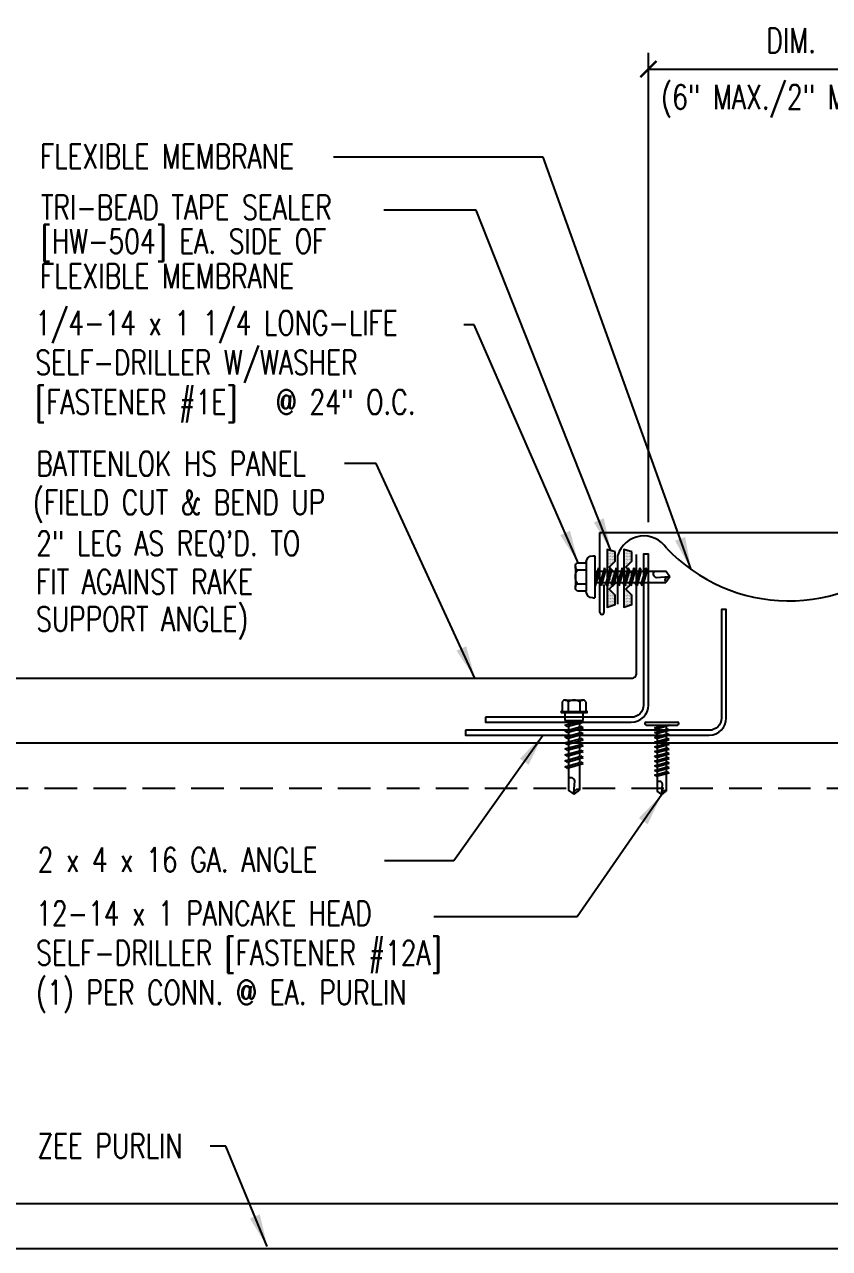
# Model space of a CAD drawing. Header units: inches. Extents: x 4.5 to 45.3, y 17.1 to 35.9.
# Drawn here: x 10.9 to 23.25, y 17.11 to 35.9 of the extents above; entities that cross this region are included whole.
import ezdxf

# ---------------------------------------------------------------- set-up
doc = ezdxf.new("R2010")
doc.units = ezdxf.units.IN
doc.header["$MEASUREMENT"] = 0
doc.linetypes.add('HIDDEN', pattern=[0.375, 0.25, -0.125])
for name, color, linetype in [('DIM', 2, 'Continuous'), ('FASTENER', 9, 'Continuous'), ('MEMBRANE', 7, 'Continuous'), ('PANEL', 11, 'Continuous'), ('STLA', 10, 'Continuous'), ('TAPE', 8, 'Continuous'), ('TEXT', 2, 'Continuous'), ('TRIM', 6, 'Continuous')]:
    doc.layers.add(name, color=color, linetype=linetype)
doc.styles.add('TEXT1', font='ROMANS.shx', dxfattribs={"width": 0.75, "height": 0.375})
doc.dimstyles.new('DETAIL$0', dxfattribs={"dimscale": 4, "dimtxt": 0.375, "dimasz": 0.0625, "dimexe": 0.0625, "dimexo": 0.125, "dimgap": 0.0625, "dimtad": 1, "dimdec": 4, "dimzin": 3, "dimdsep": 46, "dimlunit": 4, "dimtxsty": 'TEXT1', "dimblk": 'ARCHTICK', "dimcen": 0.0625, "dimclrd": 7, "dimclre": 7, "dimclrt": 2, "dimadec": 0, "dimazin": 0, "dimtfac": 0.59375, "dimtdec": 4, "dimtmove": 0, "dimatfit": 3, "dimfxl": 0, "dimfrac": 2, "dimtolj": 1, "dimtzin": 3, "dimarcsym": 0})
doc.dimstyles.new('DETAIL$7', dxfattribs={"dimscale": 4, "dimtxt": 0.375, "dimasz": 0.125, "dimexe": 0.0625, "dimexo": 0.125, "dimgap": 0.0625, "dimtad": 1, "dimdec": 4, "dimzin": 3, "dimdsep": 46, "dimlunit": 4, "dimtxsty": 'TEXT1', "dimblk": 'ARCHTICK', "dimcen": 0.0625, "dimclrd": 7, "dimclre": 7, "dimclrt": 2, "dimadec": 0, "dimazin": 0, "dimtfac": 0.59375, "dimtdec": 4, "dimtmove": 2, "dimatfit": 3, "dimfxl": 0, "dimfrac": 2, "dimtolj": 1, "dimtzin": 3, "dimarcsym": 0})

# ---------------------------------------------------------------- blocks, each defined once
blk = doc.blocks.new('_ArchTick')
at = {"color": 0, "linetype": 'ByBlock', "const_width": 0.15}
blk.add_lwpolyline([(-0.5, -0.5), (0.5, 0.5)], dxfattribs=at)
blk = doc.blocks.new('*D10')
at = {"layer": 'DEFPOINTS', "color": 0}
for p in [(24.853, 35.218), (20.471, 27.764), (24.853, 27.764)]:
    blk.add_point(p, dxfattribs=at)
at = {"layer": 'DIM', "color": 7, "lineweight": -2}
for p, q in [((20.471, 28.264), (20.471, 35.468)), ((24.853, 28.264), (24.853, 35.468)), ((20.471, 35.218), (24.853, 35.218))]:
    blk.add_line(p, q, dxfattribs=at)
at = {"layer": 'DIM', "color": 7, "lineweight": -2, "xscale": 0.25, "yscale": 0.25, "zscale": 0.25, "rotation": 180}
blk.add_blockref('_ArchTick', (20.471, 35.218), dxfattribs=at)
at = {"layer": 'DIM', "color": 7, "lineweight": -2, "xscale": 0.25, "yscale": 0.25, "zscale": 0.25}
blk.add_blockref('_ArchTick', (24.853, 35.218), dxfattribs=at)
at = {"layer": 'DIM', "color": 2, "insert": (22.662, 35.656), "char_height": 0.375, "attachment_point": 5, "style": 'TEXT1'}
blk.add_mtext('\\A1;DIM.', dxfattribs=at)
blk = doc.blocks.new('*X3')
at = {"color": 0}
for p, q in [((-0.434, 0.135), (-0.434, 0.135)), ((-0.434, 0.123), (-0.434, 0.123)), ((-0.422, 0.141), (-0.422, 0.141)), ((-0.422, 0.129), (-0.422, 0.129)), ((-0.422, 0.117), (-0.422, 0.117)), ((-0.422, 0.105), (-0.422, 0.105)), ((-0.422, 0.094), (-0.422, 0.094)), ((-0.422, 0.082), (-0.422, 0.082)), ((-0.41, 0.135), (-0.41, 0.135)), ((-0.41, 0.123), (-0.41, 0.123)), ((-0.41, 0.111), (-0.41, 0.111)), ((-0.41, 0.1), (-0.41, 0.1)), ((-0.41, 0.088), (-0.41, 0.088)), ((-0.41, 0.076), (-0.41, 0.076)), ((-0.41, 0.064), (-0.41, 0.064)), ((-0.41, 0.053), (-0.41, 0.053)), ((-0.41, 0.041), (-0.41, 0.041)), ((-0.398, 0.141), (-0.398, 0.141)), ((-0.398, 0.129), (-0.398, 0.129)), ((-0.398, 0.117), (-0.398, 0.117)), ((-0.398, 0.105), (-0.398, 0.105)), ((-0.398, 0.094), (-0.398, 0.094)), ((-0.398, 0.082), (-0.398, 0.082)), ((-0.398, 0.07), (-0.398, 0.07)), ((-0.398, 0.059), (-0.398, 0.059)), ((-0.398, 0.047), (-0.398, 0.047)), ((-0.398, 0.035), (-0.398, 0.035)), ((-0.398, 0.023), (-0.398, 0.023)), ((-0.387, 0.135), (-0.387, 0.135)), ((-0.387, 0.123), (-0.387, 0.123)), ((-0.387, 0.111), (-0.387, 0.111)), ((-0.387, 0.1), (-0.387, 0.1)), ((-0.387, 0.088), (-0.387, 0.088)), ((-0.387, 0.076), (-0.387, 0.076)), ((-0.387, 0.064), (-0.387, 0.064)), ((-0.387, 0.053), (-0.387, 0.053)), ((-0.387, 0.041), (-0.387, 0.041)), ((-0.387, 0.029), (-0.387, 0.029)), ((-0.375, 0.141), (-0.375, 0.141)), ((-0.375, 0.129), (-0.375, 0.129)), ((-0.375, 0.117), (-0.375, 0.117)), ((-0.375, 0.105), (-0.375, 0.105)), ((-0.375, 0.094), (-0.375, 0.094)), ((-0.375, 0.082), (-0.375, 0.082)), ((-0.375, 0.07), (-0.375, 0.07)), ((-0.375, 0.059), (-0.375, 0.059)), ((-0.375, 0.047), (-0.375, 0.047)), ((-0.375, 0.035), (-0.375, 0.035)), ((-0.375, 0.023), (-0.375, 0.023)), ((-0.363, 0.135), (-0.363, 0.135)), ((-0.363, 0.123), (-0.363, 0.123)), ((-0.363, 0.111), (-0.363, 0.111)), ((-0.363, 0.1), (-0.363, 0.1)), ((-0.363, 0.088), (-0.363, 0.088)), ((-0.363, 0.076), (-0.363, 0.076)), ((-0.363, 0.064), (-0.363, 0.064)), ((-0.363, 0.053), (-0.363, 0.053)), ((-0.363, 0.041), (-0.363, 0.041)), ((-0.363, 0.029), (-0.363, 0.029)), ((-0.352, 0.141), (-0.352, 0.141)), ((-0.352, 0.129), (-0.352, 0.129)), ((-0.352, 0.117), (-0.352, 0.117)), ((-0.352, 0.105), (-0.352, 0.105)), ((-0.352, 0.094), (-0.352, 0.094)), ((-0.352, 0.082), (-0.352, 0.082)), ((-0.352, 0.07), (-0.352, 0.07)), ((-0.352, 0.059), (-0.352, 0.059)), ((-0.352, 0.047), (-0.352, 0.047)), ((-0.352, 0.035), (-0.352, 0.035)), ((-0.352, 0.023), (-0.352, 0.023)), ((-0.34, 0.135), (-0.34, 0.135)), ((-0.34, 0.123), (-0.34, 0.123)), ((-0.34, 0.111), (-0.34, 0.111)), ((-0.34, 0.1), (-0.34, 0.1)), ((-0.34, 0.088), (-0.34, 0.088)), ((-0.34, 0.076), (-0.34, 0.076)), ((-0.34, 0.064), (-0.34, 0.064)), ((-0.34, 0.053), (-0.34, 0.053)), ((-0.34, 0.041), (-0.34, 0.041)), ((-0.34, 0.029), (-0.34, 0.029)), ((-0.328, 0.141), (-0.328, 0.141)), ((-0.328, 0.129), (-0.328, 0.129)), ((-0.328, 0.117), (-0.328, 0.117)), ((-0.328, 0.105), (-0.328, 0.105)), ((-0.328, 0.094), (-0.328, 0.094)), ((-0.328, 0.082), (-0.328, 0.082)), ((-0.328, 0.07), (-0.328, 0.07)), ((-0.328, 0.059), (-0.328, 0.059)), ((-0.328, 0.047), (-0.328, 0.047)), ((-0.328, 0.035), (-0.328, 0.035)), ((-0.328, 0.023), (-0.328, 0.023)), ((-0.316, 0.135), (-0.316, 0.135)), ((-0.316, 0.123), (-0.316, 0.123)), ((-0.316, 0.111), (-0.316, 0.111)), ((-0.316, 0.1), (-0.316, 0.1)), ((-0.316, 0.088), (-0.316, 0.088)), ((-0.316, 0.076), (-0.316, 0.076)), ((-0.316, 0.064), (-0.316, 0.064)), ((-0.316, 0.053), (-0.316, 0.053)), ((-0.316, 0.041), (-0.316, 0.041)), ((-0.316, 0.029), (-0.316, 0.029)), ((-0.305, 0.141), (-0.305, 0.141)), ((-0.305, 0.129), (-0.305, 0.129)), ((-0.305, 0.117), (-0.305, 0.117)), ((-0.305, 0.105), (-0.305, 0.105)), ((-0.305, 0.094), (-0.305, 0.094)), ((-0.305, 0.082), (-0.305, 0.082)), ((-0.305, 0.07), (-0.305, 0.07)), ((-0.305, 0.059), (-0.305, 0.059)), ((-0.305, 0.047), (-0.305, 0.047)), ((-0.305, 0.035), (-0.305, 0.035)), ((-0.305, 0.023), (-0.305, 0.023)), ((-0.293, 0.135), (-0.293, 0.135)), ((-0.293, 0.123), (-0.293, 0.123)), ((-0.293, 0.111), (-0.293, 0.111)), ((-0.293, 0.1), (-0.293, 0.1)), ((-0.293, 0.088), (-0.293, 0.088)), ((-0.293, 0.076), (-0.293, 0.076)), ((-0.293, 0.064), (-0.293, 0.064)), ((-0.293, 0.053), (-0.293, 0.053)), ((-0.293, 0.041), (-0.293, 0.041)), ((-0.293, 0.029), (-0.293, 0.029)), ((-0.281, 0.141), (-0.281, 0.141)), ((-0.281, 0.129), (-0.281, 0.129)), ((-0.281, 0.117), (-0.281, 0.117)), ((-0.281, 0.105), (-0.281, 0.105)), ((-0.281, 0.094), (-0.281, 0.094)), ((-0.281, 0.082), (-0.281, 0.082)), ((-0.281, 0.07), (-0.281, 0.07)), ((-0.281, 0.059), (-0.281, 0.059)), ((-0.281, 0.047), (-0.281, 0.047)), ((-0.281, 0.035), (-0.281, 0.035)), ((-0.281, 0.023), (-0.281, 0.023)), ((-0.27, 0.135), (-0.27, 0.135)), ((-0.27, 0.123), (-0.27, 0.123)), ((-0.27, 0.111), (-0.27, 0.111)), ((-0.27, 0.1), (-0.27, 0.1)), ((-0.27, 0.088), (-0.27, 0.088)), ((-0.27, 0.076), (-0.27, 0.076)), ((-0.27, 0.064), (-0.27, 0.064)), ((-0.27, 0.053), (-0.27, 0.053)), ((-0.27, 0.041), (-0.27, 0.041)), ((-0.27, 0.029), (-0.27, 0.029)), ((-0.258, 0.141), (-0.258, 0.141)), ((-0.258, 0.129), (-0.258, 0.129)), ((-0.258, 0.117), (-0.258, 0.117)), ((-0.258, 0.105), (-0.258, 0.105)), ((-0.258, 0.094), (-0.258, 0.094)), ((-0.258, 0.082), (-0.258, 0.082)), ((-0.258, 0.07), (-0.258, 0.07)), ((-0.258, 0.059), (-0.258, 0.059)), ((-0.258, 0.047), (-0.258, 0.047)), ((-0.258, 0.035), (-0.258, 0.035)), ((-0.258, 0.023), (-0.258, 0.023)), ((-0.246, 0.135), (-0.246, 0.135)), ((-0.246, 0.123), (-0.246, 0.123)), ((-0.246, 0.111), (-0.246, 0.111)), ((-0.246, 0.1), (-0.246, 0.1)), ((-0.246, 0.088), (-0.246, 0.088)), ((-0.246, 0.076), (-0.246, 0.076)), ((-0.246, 0.064), (-0.246, 0.064)), ((-0.246, 0.053), (-0.246, 0.053)), ((-0.246, 0.041), (-0.246, 0.041)), ((-0.234, 0.141), (-0.234, 0.141)), ((-0.234, 0.129), (-0.234, 0.129)), ((-0.234, 0.117), (-0.234, 0.117)), ((-0.234, 0.105), (-0.234, 0.105)), ((-0.234, 0.094), (-0.234, 0.094)), ((-0.234, 0.082), (-0.234, 0.082)), ((-0.234, 0.07), (-0.234, 0.07)), ((-0.234, 0.059), (-0.234, 0.059)), ((-0.234, 0.047), (-0.234, 0.047)), ((-0.223, 0.135), (-0.223, 0.135)), ((-0.223, 0.123), (-0.223, 0.123)), ((-0.223, 0.111), (-0.223, 0.111)), ((-0.223, 0.1), (-0.223, 0.1)), ((-0.223, 0.088), (-0.223, 0.088)), ((-0.223, 0.076), (-0.223, 0.076)), ((-0.223, 0.064), (-0.223, 0.064)), ((-0.211, 0.141), (-0.211, 0.141)), ((-0.211, 0.129), (-0.211, 0.129)), ((-0.211, 0.117), (-0.211, 0.117)), ((-0.211, 0.105), (-0.211, 0.105)), ((-0.211, 0.094), (-0.211, 0.094)), ((-0.211, 0.082), (-0.211, 0.082)), ((-0.211, 0.07), (-0.211, 0.07)), ((-0.199, 0.135), (-0.199, 0.135)), ((-0.199, 0.123), (-0.199, 0.123)), ((-0.199, 0.111), (-0.199, 0.111)), ((-0.199, 0.1), (-0.199, 0.1)), ((-0.199, 0.088), (-0.199, 0.088)), ((-0.188, 0.141), (-0.188, 0.141)), ((-0.188, 0.129), (-0.188, 0.129)), ((-0.188, 0.117), (-0.188, 0.117)), ((-0.188, 0.105), (-0.188, 0.105)), ((-0.188, 0.094), (-0.188, 0.094)), ((-0.176, 0.135), (-0.176, 0.135)), ((-0.176, 0.123), (-0.176, 0.123)), ((-0.176, 0.111), (-0.176, 0.111)), ((-0.164, 0.141), (-0.164, 0.141)), ((-0.164, 0.129), (-0.164, 0.129)), ((-0.164, 0.117), (-0.164, 0.117)), ((-0.164, 0.105), (-0.164, 0.105)), ((-0.152, 0.135), (-0.152, 0.135)), ((-0.152, 0.123), (-0.152, 0.123)), ((-0.152, 0.111), (-0.152, 0.111)), ((-0.152, 0.1), (-0.152, 0.1)), ((-0.141, 0.141), (-0.141, 0.141)), ((-0.141, 0.129), (-0.141, 0.129)), ((-0.141, 0.117), (-0.141, 0.117)), ((-0.141, 0.105), (-0.141, 0.105)), ((-0.141, 0.094), (-0.141, 0.094)), ((-0.141, 0.082), (-0.141, 0.082)), ((-0.129, 0.135), (-0.129, 0.135)), ((-0.129, 0.123), (-0.129, 0.123)), ((-0.129, 0.111), (-0.129, 0.111)), ((-0.129, 0.1), (-0.129, 0.1)), ((-0.129, 0.088), (-0.129, 0.088)), ((-0.129, 0.076), (-0.129, 0.076)), ((-0.117, 0.141), (-0.117, 0.141)), ((-0.117, 0.129), (-0.117, 0.129)), ((-0.117, 0.117), (-0.117, 0.117)), ((-0.117, 0.105), (-0.117, 0.105)), ((-0.117, 0.094), (-0.117, 0.094)), ((-0.117, 0.082), (-0.117, 0.082)), ((-0.117, 0.07), (-0.117, 0.07)), ((-0.117, 0.059), (-0.117, 0.059)), ((-0.105, 0.135), (-0.105, 0.135)), ((-0.105, 0.123), (-0.105, 0.123)), ((-0.105, 0.111), (-0.105, 0.111)), ((-0.105, 0.1), (-0.105, 0.1)), ((-0.105, 0.088), (-0.105, 0.088)), ((-0.105, 0.076), (-0.105, 0.076)), ((-0.105, 0.064), (-0.105, 0.064)), ((-0.105, 0.053), (-0.105, 0.053)), ((-0.094, 0.141), (-0.094, 0.141)), ((-0.094, 0.129), (-0.094, 0.129)), ((-0.094, 0.117), (-0.094, 0.117)), ((-0.094, 0.105), (-0.094, 0.105)), ((-0.094, 0.094), (-0.094, 0.094)), ((-0.094, 0.082), (-0.094, 0.082)), ((-0.094, 0.07), (-0.094, 0.07)), ((-0.094, 0.059), (-0.094, 0.059)), ((-0.094, 0.047), (-0.094, 0.047)), ((-0.094, 0.035), (-0.094, 0.035)), ((-0.082, 0.135), (-0.082, 0.135)), ((-0.082, 0.123), (-0.082, 0.123)), ((-0.082, 0.111), (-0.082, 0.111)), ((-0.082, 0.1), (-0.082, 0.1)), ((-0.082, 0.088), (-0.082, 0.088)), ((-0.082, 0.076), (-0.082, 0.076)), ((-0.082, 0.064), (-0.082, 0.064)), ((-0.082, 0.053), (-0.082, 0.053)), ((-0.082, 0.041), (-0.082, 0.041)), ((-0.082, 0.029), (-0.082, 0.029)), ((-0.07, 0.141), (-0.07, 0.141)), ((-0.07, 0.129), (-0.07, 0.129)), ((-0.07, 0.117), (-0.07, 0.117)), ((-0.07, 0.105), (-0.07, 0.105)), ((-0.07, 0.094), (-0.07, 0.094)), ((-0.07, 0.082), (-0.07, 0.082)), ((-0.07, 0.07), (-0.07, 0.07)), ((-0.07, 0.059), (-0.07, 0.059)), ((-0.07, 0.047), (-0.07, 0.047)), ((-0.07, 0.035), (-0.07, 0.035)), ((-0.07, 0.023), (-0.07, 0.023)), ((-0.059, 0.135), (-0.059, 0.135)), ((-0.059, 0.123), (-0.059, 0.123)), ((-0.059, 0.111), (-0.059, 0.111)), ((-0.059, 0.1), (-0.059, 0.1)), ((-0.059, 0.088), (-0.059, 0.088)), ((-0.059, 0.076), (-0.059, 0.076)), ((-0.059, 0.064), (-0.059, 0.064)), ((-0.059, 0.053), (-0.059, 0.053)), ((-0.059, 0.041), (-0.059, 0.041)), ((-0.059, 0.029), (-0.059, 0.029)), ((-0.047, 0.141), (-0.047, 0.141)), ((-0.047, 0.129), (-0.047, 0.129)), ((-0.047, 0.117), (-0.047, 0.117)), ((-0.047, 0.105), (-0.047, 0.105)), ((-0.047, 0.094), (-0.047, 0.094)), ((-0.047, 0.082), (-0.047, 0.082)), ((-0.047, 0.07), (-0.047, 0.07)), ((-0.047, 0.059), (-0.047, 0.059)), ((-0.047, 0.047), (-0.047, 0.047)), ((-0.047, 0.035), (-0.047, 0.035)), ((-0.047, 0.023), (-0.047, 0.023)), ((-0.035, 0.135), (-0.035, 0.135)), ((-0.035, 0.123), (-0.035, 0.123)), ((-0.035, 0.111), (-0.035, 0.111)), ((-0.035, 0.1), (-0.035, 0.1)), ((-0.035, 0.088), (-0.035, 0.088)), ((-0.035, 0.076), (-0.035, 0.076)), ((-0.035, 0.064), (-0.035, 0.064)), ((-0.035, 0.053), (-0.035, 0.053)), ((-0.035, 0.041), (-0.035, 0.041)), ((-0.035, 0.029), (-0.035, 0.029)), ((-0.023, 0.141), (-0.023, 0.141)), ((-0.023, 0.129), (-0.023, 0.129)), ((-0.023, 0.117), (-0.023, 0.117)), ((-0.023, 0.105), (-0.023, 0.105)), ((-0.023, 0.094), (-0.023, 0.094)), ((-0.023, 0.082), (-0.023, 0.082)), ((-0.023, 0.07), (-0.023, 0.07)), ((-0.023, 0.059), (-0.023, 0.059)), ((-0.023, 0.047), (-0.023, 0.047)), ((-0.023, 0.035), (-0.023, 0.035)), ((-0.023, 0.023), (-0.023, 0.023)), ((-0.012, 0.135), (-0.012, 0.135)), ((-0.012, 0.123), (-0.012, 0.123)), ((-0.012, 0.111), (-0.012, 0.111)), ((-0.012, 0.1), (-0.012, 0.1)), ((-0.012, 0.088), (-0.012, 0.088)), ((-0.012, 0.076), (-0.012, 0.076)), ((-0.012, 0.064), (-0.012, 0.064)), ((-0.012, 0.053), (-0.012, 0.053)), ((-0.012, 0.041), (-0.012, 0.041)), ((-0.012, 0.029), (-0.012, 0.029)), ((0, 0.141), (0, 0.141)), ((0, 0.129), (0, 0.129)), ((0, 0.117), (0, 0.117)), ((0, 0.105), (0, 0.105)), ((0, 0.094), (0, 0.094)), ((0, 0.082), (0, 0.082)), ((0, 0.07), (0, 0.07)), ((0, 0.059), (0, 0.059)), ((0, 0.047), (0, 0.047)), ((0, 0.035), (0, 0.035)), ((0, 0.023), (0, 0.023)), ((0.012, 0.135), (0.012, 0.135)), ((0.012, 0.123), (0.012, 0.123)), ((0.012, 0.111), (0.012, 0.111)), ((0.012, 0.1), (0.012, 0.1)), ((0.012, 0.088), (0.012, 0.088)), ((0.012, 0.076), (0.012, 0.076)), ((0.012, 0.064), (0.012, 0.064)), ((0.012, 0.053), (0.012, 0.053)), ((0.012, 0.041), (0.012, 0.041)), ((0.012, 0.029), (0.012, 0.029)), ((0.023, 0.141), (0.023, 0.141)), ((0.023, 0.129), (0.023, 0.129)), ((0.023, 0.117), (0.023, 0.117)), ((0.023, 0.105), (0.023, 0.105)), ((0.023, 0.094), (0.023, 0.094)), ((0.023, 0.082), (0.023, 0.082)), ((0.023, 0.07), (0.023, 0.07)), ((0.023, 0.059), (0.023, 0.059)), ((0.023, 0.047), (0.023, 0.047)), ((0.023, 0.035), (0.023, 0.035)), ((0.023, 0.023), (0.023, 0.023)), ((0.035, 0.135), (0.035, 0.135)), ((0.035, 0.123), (0.035, 0.123)), ((0.035, 0.111), (0.035, 0.111)), ((0.035, 0.1), (0.035, 0.1)), ((0.035, 0.088), (0.035, 0.088)), ((0.035, 0.076), (0.035, 0.076)), ((0.035, 0.064), (0.035, 0.064)), ((0.035, 0.053), (0.035, 0.053)), ((0.035, 0.041), (0.035, 0.041)), ((0.035, 0.029), (0.035, 0.029)), ((0.047, 0.141), (0.047, 0.141)), ((0.047, 0.129), (0.047, 0.129)), ((0.047, 0.117), (0.047, 0.117)), ((0.047, 0.105), (0.047, 0.105)), ((0.047, 0.094), (0.047, 0.094)), ((0.047, 0.082), (0.047, 0.082)), ((0.047, 0.07), (0.047, 0.07)), ((0.047, 0.059), (0.047, 0.059)), ((0.047, 0.047), (0.047, 0.047)), ((0.047, 0.035), (0.047, 0.035)), ((0.047, 0.023), (0.047, 0.023)), ((0.059, 0.135), (0.059, 0.135)), ((0.059, 0.123), (0.059, 0.123)), ((0.059, 0.111), (0.059, 0.111)), ((0.059, 0.1), (0.059, 0.1)), ((0.059, 0.088), (0.059, 0.088)), ((0.059, 0.076), (0.059, 0.076)), ((0.059, 0.064), (0.059, 0.064)), ((0.059, 0.053), (0.059, 0.053)), ((0.059, 0.041), (0.059, 0.041)), ((0.059, 0.029), (0.059, 0.029)), ((0.07, 0.141), (0.07, 0.141)), ((0.07, 0.129), (0.07, 0.129)), ((0.07, 0.117), (0.07, 0.117)), ((0.07, 0.105), (0.07, 0.105)), ((0.07, 0.094), (0.07, 0.094)), ((0.07, 0.082), (0.07, 0.082)), ((0.07, 0.07), (0.07, 0.07)), ((0.07, 0.059), (0.07, 0.059)), ((0.07, 0.047), (0.07, 0.047)), ((0.07, 0.035), (0.07, 0.035)), ((0.07, 0.023), (0.07, 0.023)), ((0.082, 0.135), (0.082, 0.135)), ((0.082, 0.123), (0.082, 0.123)), ((0.082, 0.111), (0.082, 0.111)), ((0.082, 0.1), (0.082, 0.1)), ((0.082, 0.088), (0.082, 0.088)), ((0.082, 0.076), (0.082, 0.076)), ((0.082, 0.064), (0.082, 0.064)), ((0.082, 0.053), (0.082, 0.053)), ((0.082, 0.041), (0.082, 0.041)), ((0.082, 0.029), (0.082, 0.029)), ((0.094, 0.141), (0.094, 0.141)), ((0.094, 0.129), (0.094, 0.129)), ((0.094, 0.117), (0.094, 0.117)), ((0.094, 0.105), (0.094, 0.105)), ((0.094, 0.094), (0.094, 0.094)), ((0.094, 0.082), (0.094, 0.082)), ((0.094, 0.07), (0.094, 0.07)), ((0.094, 0.059), (0.094, 0.059)), ((0.094, 0.047), (0.094, 0.047)), ((0.094, 0.035), (0.094, 0.035)), ((0.105, 0.135), (0.105, 0.135)), ((0.105, 0.123), (0.105, 0.123)), ((0.105, 0.111), (0.105, 0.111)), ((0.105, 0.1), (0.105, 0.1)), ((0.105, 0.088), (0.105, 0.088)), ((0.105, 0.076), (0.105, 0.076)), ((0.105, 0.064), (0.105, 0.064)), ((0.105, 0.053), (0.105, 0.053)), ((0.117, 0.141), (0.117, 0.141)), ((0.117, 0.129), (0.117, 0.129)), ((0.117, 0.117), (0.117, 0.117)), ((0.117, 0.105), (0.117, 0.105)), ((0.117, 0.094), (0.117, 0.094)), ((0.117, 0.082), (0.117, 0.082)), ((0.117, 0.07), (0.117, 0.07)), ((0.117, 0.059), (0.117, 0.059)), ((0.129, 0.135), (0.129, 0.135)), ((0.129, 0.123), (0.129, 0.123)), ((0.129, 0.111), (0.129, 0.111)), ((0.129, 0.1), (0.129, 0.1)), ((0.129, 0.088), (0.129, 0.088)), ((0.129, 0.076), (0.129, 0.076)), ((0.141, 0.141), (0.141, 0.141)), ((0.141, 0.129), (0.141, 0.129)), ((0.141, 0.117), (0.141, 0.117)), ((0.141, 0.105), (0.141, 0.105)), ((0.141, 0.094), (0.141, 0.094)), ((0.141, 0.082), (0.141, 0.082)), ((0.152, 0.135), (0.152, 0.135)), ((0.152, 0.123), (0.152, 0.123)), ((0.152, 0.111), (0.152, 0.111)), ((0.152, 0.1), (0.152, 0.1)), ((0.164, 0.141), (0.164, 0.141)), ((0.164, 0.129), (0.164, 0.129)), ((0.164, 0.117), (0.164, 0.117)), ((0.164, 0.105), (0.164, 0.105)), ((0.176, 0.135), (0.176, 0.135)), ((0.176, 0.123), (0.176, 0.123)), ((0.176, 0.111), (0.176, 0.111)), ((0.188, 0.141), (0.188, 0.141)), ((0.188, 0.129), (0.188, 0.129)), ((0.188, 0.117), (0.188, 0.117)), ((0.188, 0.105), (0.188, 0.105)), ((0.188, 0.094), (0.188, 0.094)), ((0.199, 0.135), (0.199, 0.135)), ((0.199, 0.123), (0.199, 0.123)), ((0.199, 0.111), (0.199, 0.111)), ((0.199, 0.1), (0.199, 0.1)), ((0.199, 0.088), (0.199, 0.088)), ((0.211, 0.141), (0.211, 0.141)), ((0.211, 0.129), (0.211, 0.129)), ((0.211, 0.117), (0.211, 0.117)), ((0.211, 0.105), (0.211, 0.105)), ((0.211, 0.094), (0.211, 0.094)), ((0.211, 0.082), (0.211, 0.082)), ((0.211, 0.07), (0.211, 0.07)), ((0.223, 0.135), (0.223, 0.135)), ((0.223, 0.123), (0.223, 0.123)), ((0.223, 0.111), (0.223, 0.111)), ((0.223, 0.1), (0.223, 0.1)), ((0.223, 0.088), (0.223, 0.088)), ((0.223, 0.076), (0.223, 0.076)), ((0.223, 0.064), (0.223, 0.064)), ((0.234, 0.141), (0.234, 0.141)), ((0.234, 0.129), (0.234, 0.129)), ((0.234, 0.117), (0.234, 0.117)), ((0.234, 0.105), (0.234, 0.105)), ((0.234, 0.094), (0.234, 0.094)), ((0.234, 0.082), (0.234, 0.082)), ((0.234, 0.07), (0.234, 0.07)), ((0.234, 0.059), (0.234, 0.059)), ((0.234, 0.047), (0.234, 0.047)), ((0.246, 0.135), (0.246, 0.135)), ((0.246, 0.123), (0.246, 0.123)), ((0.246, 0.111), (0.246, 0.111)), ((0.246, 0.1), (0.246, 0.1)), ((0.246, 0.088), (0.246, 0.088)), ((0.246, 0.076), (0.246, 0.076)), ((0.246, 0.064), (0.246, 0.064)), ((0.246, 0.053), (0.246, 0.053)), ((0.246, 0.041), (0.246, 0.041)), ((0.258, 0.141), (0.258, 0.141)), ((0.258, 0.129), (0.258, 0.129)), ((0.258, 0.117), (0.258, 0.117)), ((0.258, 0.105), (0.258, 0.105)), ((0.258, 0.094), (0.258, 0.094)), ((0.258, 0.082), (0.258, 0.082)), ((0.258, 0.07), (0.258, 0.07)), ((0.258, 0.059), (0.258, 0.059)), ((0.258, 0.047), (0.258, 0.047)), ((0.258, 0.035), (0.258, 0.035)), ((0.258, 0.023), (0.258, 0.023)), ((0.27, 0.135), (0.27, 0.135)), ((0.27, 0.123), (0.27, 0.123)), ((0.27, 0.111), (0.27, 0.111)), ((0.27, 0.1), (0.27, 0.1)), ((0.27, 0.088), (0.27, 0.088)), ((0.27, 0.076), (0.27, 0.076)), ((0.27, 0.064), (0.27, 0.064)), ((0.27, 0.053), (0.27, 0.053)), ((0.27, 0.041), (0.27, 0.041)), ((0.27, 0.029), (0.27, 0.029)), ((0.281, 0.141), (0.281, 0.141)), ((0.281, 0.129), (0.281, 0.129)), ((0.281, 0.117), (0.281, 0.117)), ((0.281, 0.105), (0.281, 0.105)), ((0.281, 0.094), (0.281, 0.094)), ((0.281, 0.082), (0.281, 0.082)), ((0.281, 0.07), (0.281, 0.07)), ((0.281, 0.059), (0.281, 0.059)), ((0.281, 0.047), (0.281, 0.047)), ((0.281, 0.035), (0.281, 0.035)), ((0.281, 0.023), (0.281, 0.023)), ((0.293, 0.135), (0.293, 0.135)), ((0.293, 0.123), (0.293, 0.123)), ((0.293, 0.111), (0.293, 0.111)), ((0.293, 0.1), (0.293, 0.1)), ((0.293, 0.088), (0.293, 0.088)), ((0.293, 0.076), (0.293, 0.076)), ((0.293, 0.064), (0.293, 0.064)), ((0.293, 0.053), (0.293, 0.053)), ((0.293, 0.041), (0.293, 0.041)), ((0.293, 0.029), (0.293, 0.029)), ((0.305, 0.141), (0.305, 0.141)), ((0.305, 0.129), (0.305, 0.129)), ((0.305, 0.117), (0.305, 0.117)), ((0.305, 0.105), (0.305, 0.105)), ((0.305, 0.094), (0.305, 0.094)), ((0.305, 0.082), (0.305, 0.082)), ((0.305, 0.07), (0.305, 0.07)), ((0.305, 0.059), (0.305, 0.059)), ((0.305, 0.047), (0.305, 0.047)), ((0.305, 0.035), (0.305, 0.035)), ((0.305, 0.023), (0.305, 0.023)), ((0.316, 0.135), (0.316, 0.135)), ((0.316, 0.123), (0.316, 0.123)), ((0.316, 0.111), (0.316, 0.111)), ((0.316, 0.1), (0.316, 0.1)), ((0.316, 0.088), (0.316, 0.088)), ((0.316, 0.076), (0.316, 0.076)), ((0.316, 0.064), (0.316, 0.064)), ((0.316, 0.053), (0.316, 0.053)), ((0.316, 0.041), (0.316, 0.041)), ((0.316, 0.029), (0.316, 0.029)), ((0.328, 0.141), (0.328, 0.141)), ((0.328, 0.129), (0.328, 0.129)), ((0.328, 0.117), (0.328, 0.117)), ((0.328, 0.105), (0.328, 0.105)), ((0.328, 0.094), (0.328, 0.094)), ((0.328, 0.082), (0.328, 0.082)), ((0.328, 0.07), (0.328, 0.07)), ((0.328, 0.059), (0.328, 0.059)), ((0.328, 0.047), (0.328, 0.047)), ((0.328, 0.035), (0.328, 0.035)), ((0.328, 0.023), (0.328, 0.023)), ((0.34, 0.135), (0.34, 0.135)), ((0.34, 0.123), (0.34, 0.123)), ((0.34, 0.111), (0.34, 0.111)), ((0.34, 0.1), (0.34, 0.1)), ((0.34, 0.088), (0.34, 0.088)), ((0.34, 0.076), (0.34, 0.076)), ((0.34, 0.064), (0.34, 0.064)), ((0.34, 0.053), (0.34, 0.053)), ((0.34, 0.041), (0.34, 0.041)), ((0.34, 0.029), (0.34, 0.029)), ((0.352, 0.141), (0.352, 0.141)), ((0.352, 0.129), (0.352, 0.129)), ((0.352, 0.117), (0.352, 0.117)), ((0.352, 0.105), (0.352, 0.105)), ((0.352, 0.094), (0.352, 0.094)), ((0.352, 0.082), (0.352, 0.082)), ((0.352, 0.07), (0.352, 0.07)), ((0.352, 0.059), (0.352, 0.059)), ((0.352, 0.047), (0.352, 0.047)), ((0.352, 0.035), (0.352, 0.035)), ((0.352, 0.023), (0.352, 0.023)), ((0.363, 0.135), (0.363, 0.135)), ((0.363, 0.123), (0.363, 0.123)), ((0.363, 0.111), (0.363, 0.111)), ((0.363, 0.1), (0.363, 0.1)), ((0.363, 0.088), (0.363, 0.088)), ((0.363, 0.076), (0.363, 0.076)), ((0.363, 0.064), (0.363, 0.064)), ((0.363, 0.053), (0.363, 0.053)), ((0.363, 0.041), (0.363, 0.041)), ((0.363, 0.029), (0.363, 0.029)), ((0.375, 0.141), (0.375, 0.141)), ((0.375, 0.129), (0.375, 0.129)), ((0.375, 0.117), (0.375, 0.117)), ((0.375, 0.105), (0.375, 0.105)), ((0.375, 0.094), (0.375, 0.094)), ((0.375, 0.082), (0.375, 0.082)), ((0.375, 0.07), (0.375, 0.07)), ((0.375, 0.059), (0.375, 0.059)), ((0.375, 0.047), (0.375, 0.047)), ((0.375, 0.035), (0.375, 0.035)), ((0.375, 0.023), (0.375, 0.023)), ((0.387, 0.135), (0.387, 0.135)), ((0.387, 0.123), (0.387, 0.123)), ((0.387, 0.111), (0.387, 0.111)), ((0.387, 0.1), (0.387, 0.1)), ((0.387, 0.088), (0.387, 0.088)), ((0.387, 0.076), (0.387, 0.076)), ((0.387, 0.064), (0.387, 0.064)), ((0.387, 0.053), (0.387, 0.053)), ((0.387, 0.041), (0.387, 0.041)), ((0.387, 0.029), (0.387, 0.029)), ((0.398, 0.141), (0.398, 0.141)), ((0.398, 0.129), (0.398, 0.129)), ((0.398, 0.117), (0.398, 0.117)), ((0.398, 0.105), (0.398, 0.105)), ((0.398, 0.094), (0.398, 0.094)), ((0.398, 0.082), (0.398, 0.082)), ((0.398, 0.07), (0.398, 0.07)), ((0.398, 0.059), (0.398, 0.059)), ((0.398, 0.047), (0.398, 0.047)), ((0.398, 0.035), (0.398, 0.035)), ((0.398, 0.023), (0.398, 0.023)), ((0.41, 0.135), (0.41, 0.135)), ((0.41, 0.123), (0.41, 0.123)), ((0.41, 0.111), (0.41, 0.111)), ((0.41, 0.1), (0.41, 0.1)), ((0.41, 0.088), (0.41, 0.088)), ((0.41, 0.076), (0.41, 0.076)), ((0.41, 0.064), (0.41, 0.064)), ((0.41, 0.053), (0.41, 0.053)), ((0.41, 0.041), (0.41, 0.041)), ((0.422, 0.141), (0.422, 0.141)), ((0.422, 0.129), (0.422, 0.129)), ((0.422, 0.117), (0.422, 0.117)), ((0.422, 0.105), (0.422, 0.105)), ((0.422, 0.094), (0.422, 0.094)), ((0.422, 0.082), (0.422, 0.082)), ((0.434, 0.135), (0.434, 0.135)), ((0.434, 0.123), (0.434, 0.123))]:
    blk.add_line(p, q, dxfattribs=at)
blk = doc.blocks.new('MB_DBTAP')
at = {"layer": 'TAPE', "color": 9}
blk.add_lwpolyline([(-0.403, 0.018), (-0.442, 0.141), (0.442, 0.141), (0.403, 0.018), (0.26, 0.018), (0.17, 0.109), (0.079, 0.018), (0, 0.018), (-0.079, 0.018), (-0.17, 0.109), (-0.26, 0.018)], close=True, dxfattribs=at)
at = {"layer": 'TAPE', "color": 251}
blk.add_blockref('*X3', (0, 0), dxfattribs=at)
blk = doc.blocks.new('MB_DW3')
at = {"layer": 'FASTENER'}
for p, q in [((-0.215, 0.305), (-0.215, 0.171)), ((-0.161, 0.337), (0.161, 0.337)), ((-0.107, 0.305), (-0.107, 0.171)), ((0.107, 0.305), (0.107, 0.171)), ((0.215, 0.305), (0.215, 0.171)), ((-0.324, 0.071), (-0.324, 0.037)), ((-0.324, 0.037), (0.324, 0.037)), ((-0.224, 0.171), (0.215, 0.171)), ((-0.139, -0.016), (0.046, 0.037)), ((-0.104, -0.036), (0.139, 0.033)), ((-0.086, 0.037), (0.086, 0.037)), ((-0.086, 0.037), (-0.086, -0.001)), ((0.086, 0.037), (0.133, 0.037)), ((0.086, 0.018), (0.086, -0.042)), ((0.139, 0.033), (0.133, 0.037)), ((0.324, 0.071), (0.324, 0.037)), ((-0.104, -0.036), (-0.139, -0.016)), ((-0.139, -0.107), (0.104, -0.038)), ((-0.104, -0.127), (-0.139, -0.107)), ((-0.139, -0.198), (0.104, -0.128)), ((-0.104, -0.127), (0.139, -0.058)), ((-0.104, -0.218), (0.139, -0.149)), ((-0.086, -0.031), (-0.086, -0.092)), ((-0.086, -0.122), (-0.086, -0.183)), ((0.086, -0.073), (0.086, -0.133)), ((0.086, -0.164), (0.086, -0.224)), ((0.139, -0.058), (0.104, -0.038)), ((0.139, -0.149), (0.104, -0.128)), ((-0.104, -0.218), (-0.139, -0.198)), ((-0.139, -0.289), (0.104, -0.219)), ((-0.104, -0.309), (-0.139, -0.289)), ((-0.139, -0.38), (0.104, -0.31)), ((-0.104, -0.309), (0.139, -0.239)), ((-0.104, -0.4), (0.139, -0.33)), ((-0.086, -0.213), (-0.086, -0.274)), ((-0.086, -0.304), (-0.086, -0.364)), ((0.086, -0.255), (0.086, -0.315)), ((0.086, -0.345), (0.086, -0.406)), ((0.139, -0.239), (0.104, -0.219)), ((0.139, -0.33), (0.104, -0.31)), ((-0.104, -0.4), (-0.139, -0.38)), ((-0.139, -0.47), (0.104, -0.401)), ((-0.104, -0.491), (-0.139, -0.47)), ((-0.139, -0.561), (0.104, -0.492)), ((-0.104, -0.581), (-0.139, -0.561)), ((-0.104, -0.491), (0.139, -0.421)), ((-0.104, -0.581), (0.139, -0.512)), ((-0.086, -0.395), (-0.086, -0.455)), ((-0.086, -0.486), (-0.086, -0.546)), ((0.086, -0.436), (0.086, -0.497)), ((0.086, -0.527), (0.086, -0.588)), ((0.139, -0.421), (0.104, -0.401)), ((0.139, -0.512), (0.104, -0.492)), ((-0.139, -0.652), (0.104, -0.583)), ((-0.104, -0.672), (-0.139, -0.652)), ((-0.139, -0.743), (0.104, -0.674)), ((-0.104, -0.763), (-0.139, -0.743)), ((-0.104, -0.672), (0.139, -0.603)), ((-0.104, -0.763), (0.139, -0.694)), ((-0.086, -0.577), (-0.086, -0.637)), ((-0.086, -0.667), (-0.086, -0.728)), ((0.086, -0.618), (0.086, -0.679)), ((0.086, -0.709), (0.086, -1.05)), ((0.139, -0.603), (0.104, -0.583)), ((0.139, -0.694), (0.104, -0.674)), ((-0.086, -0.758), (-0.086, -1.05)), ((-0.002, -1.095), (0.014, -0.909)), ((0, -1.111), (-0.086, -1.05)), ((0, -1.111), (0.086, -1.05))]:
    blk.add_line(p, q, dxfattribs=at)
for centre, radius, start, end in [((-0.161, 0.274), 0.0628, 29.8754, 150.1246), ((0, 0.141), 0.196, 56.9974, 123.0026), ((0.161, 0.274), 0.0628, 29.8754, 150.1246), ((-0.224, 0.071), 0.1, 90, 180), ((0.224, 0.071), 0.1, 0, 90), ((-0.046, -0.921), 0.0615, 11.1445, 130.906), ((0.054, -1.097), 0.0563, 55.4585, 194.8454)]:
    blk.add_arc(centre, radius, start, end, dxfattribs=at)
blk = doc.blocks.new('FD-F1e')
at = {"layer": 'TEXT', "style": 'TEXT1', "width": 0.75}
for s, p in [('1/4-14 x 1 1/4 LONG-LIFE', (0.0047, -0.0408)), ('SELF-DRILLER W/WASHER', (0.0047, -0.1926)), ('[FASTENER #1E]', (0.0047, -0.3444))]:
    blk.add_text(s, height=0.09375, dxfattribs=at).set_placement(p)
blk.add_attdef('(QUANTITY)', (0.9263, -0.3444), '', height=0.0938, dxfattribs=at)
at = {"layer": 'TEXT', "style": 'TEXT1', "flags": 1}
for tag, p in [('Color', (0.0245, -0.5337)), ('Calc', (0.0245, -0.5337)), ('Opt1', (0.0245, -0.5337)), ('Opt2', (0.0245, -0.5337)), ('Opt3', (0.0245, -0.5337)), ('Description', (0.0245, -0.5337)), ('Multiple', (0.0245, -0.5337)), ('Part', (0.0245, -0.5337)), ('Spare1', (0.0245, -0.7212)), ('Spare2', (0.0245, -0.7212)), ('Spare3', (0.0245, -0.7212)), ('Spare4', (0.0245, -0.7212)), ('Spare5', (0.0245, -0.7212)), ('Spare6', (0.0245, -0.7212)), ('Spare7', (0.0245, -0.7212)), ('Spare8', (0.0245, -0.7212)), ('Spare9', (0.0245, -0.7212)), ('Spare10', (0.0245, -0.7212))]:
    blk.add_attdef(tag, p, '', height=0.0938, dxfattribs=at)
blk = doc.blocks.new('sd5')
at = {"layer": 'FASTENER'}
for p, q in [((-0.24, 0.082), (0.24, 0.082)), ((-0.24, 0.037), (0.24, 0.037)), ((-0.111, -0.005), (0.037, 0.037)), ((-0.083, -0.021), (0.111, 0.034)), ((-0.069, 0.037), (0.069, 0.037)), ((-0.069, 0.037), (-0.069, 0.007)), ((0.069, 0.037), (0.106, 0.037)), ((0.069, 0.022), (0.069, -0.027)), ((0.111, 0.034), (0.106, 0.037)), ((-0.083, -0.021), (-0.111, -0.005)), ((-0.111, -0.078), (0.083, -0.023)), ((-0.083, -0.094), (-0.111, -0.078)), ((-0.111, -0.151), (0.083, -0.095)), ((-0.083, -0.167), (-0.111, -0.151)), ((-0.111, -0.224), (0.083, -0.168)), ((-0.083, -0.094), (0.111, -0.039)), ((-0.083, -0.167), (0.111, -0.111)), ((-0.083, -0.24), (0.111, -0.184)), ((-0.069, -0.018), (-0.069, -0.066)), ((-0.069, -0.09), (-0.069, -0.139)), ((-0.069, -0.163), (-0.069, -0.211)), ((0.069, -0.051), (0.069, -0.099)), ((0.069, -0.124), (0.069, -0.172)), ((0.111, -0.039), (0.083, -0.023)), ((0.111, -0.111), (0.083, -0.095)), ((0.111, -0.184), (0.083, -0.168)), ((-0.083, -0.24), (-0.111, -0.224)), ((-0.111, -0.296), (0.083, -0.241)), ((-0.083, -0.312), (-0.111, -0.296)), ((-0.111, -0.369), (0.083, -0.314)), ((-0.083, -0.385), (-0.111, -0.369)), ((-0.083, -0.312), (0.111, -0.257)), ((-0.083, -0.385), (0.111, -0.33)), ((-0.069, -0.236), (-0.069, -0.284)), ((-0.069, -0.308), (-0.069, -0.357)), ((0.069, -0.196), (0.069, -0.245)), ((0.069, -0.269), (0.069, -0.317)), ((0.069, -0.342), (0.069, -0.39)), ((0.111, -0.257), (0.083, -0.241)), ((0.111, -0.33), (0.083, -0.314)), ((-0.111, -0.442), (0.083, -0.386)), ((-0.083, -0.458), (-0.111, -0.442)), ((-0.111, -0.514), (0.083, -0.459)), ((-0.083, -0.53), (-0.111, -0.514)), ((-0.111, -0.587), (0.083, -0.532)), ((-0.083, -0.458), (0.111, -0.402)), ((-0.083, -0.53), (0.111, -0.475)), ((-0.083, -0.603), (0.111, -0.548)), ((-0.069, -0.381), (-0.069, -0.43)), ((-0.069, -0.454), (-0.069, -0.502)), ((-0.069, -0.527), (-0.069, -0.575)), ((0.069, -0.414), (0.069, -0.463)), ((0.069, -0.487), (0.069, -0.536)), ((0.069, -0.56), (0.069, -0.608)), ((0.111, -0.402), (0.083, -0.386)), ((0.111, -0.475), (0.083, -0.459)), ((0.111, -0.548), (0.083, -0.532)), ((-0.083, -0.603), (-0.111, -0.587)), ((-0.111, -0.66), (0.083, -0.604)), ((-0.083, -0.676), (-0.111, -0.66)), ((-0.111, -0.733), (0.083, -0.677)), ((-0.083, -0.749), (-0.111, -0.733)), ((-0.083, -0.676), (0.111, -0.62)), ((-0.083, -0.749), (0.111, -0.693)), ((-0.069, -0.599), (-0.069, -0.648)), ((-0.069, -0.672), (-0.069, -0.72)), ((-0.069, -0.745), (-0.069, -0.978)), ((0.069, -0.633), (0.069, -0.681)), ((0.069, -0.705), (0.069, -0.978)), ((0.111, -0.62), (0.083, -0.604)), ((0.111, -0.693), (0.083, -0.677)), ((-0.001, -1.014), (0.011, -0.865)), ((0, -1.027), (-0.069, -0.978)), ((0, -1.027), (0.069, -0.978))]:
    blk.add_line(p, q, dxfattribs=at)
for centre, radius, start, end in [((-0.238, 0.06), 0.0227, 94.6639, 265.3361), ((0.238, 0.06), 0.0227, 274.6639, 85.3361), ((-0.037, -0.875), 0.0492, 11.1445, 130.906), ((0.044, -1.015), 0.045, 55.4585, 194.8454)]:
    blk.add_arc(centre, radius, start, end, dxfattribs=at)
blk = doc.blocks.new('MB_DO5')
for p, q in [((-0.135, 0.193), (0.135, 0.193)), ((-0.193, 0.018), (0.193, 0.018)), ((-0.193, 0), (0.193, 0)), ((-0.181, 0.167), (-0.181, 0.018)), ((-0.181, 0.018), (0.181, 0.018)), ((-0.089, 0.167), (-0.089, 0.018)), ((0.089, 0.167), (0.089, 0.018)), ((0.181, 0.167), (0.181, 0.018)), ((-0.139, 0), (-0.139, -0.123)), ((-0.139, -0.123), (0.139, -0.123)), ((-0.139, -0.194), (0.104, -0.124)), ((-0.104, -0.214), (0.139, -0.145)), ((-0.086, -0.123), (-0.086, -0.179)), ((0.086, -0.16), (0.086, -0.22)), ((0.139, -0.145), (0.104, -0.124)), ((0.139, -0.123), (0.139, 0)), ((-0.104, -0.214), (-0.139, -0.194)), ((-0.139, -0.285), (0.104, -0.215)), ((-0.104, -0.305), (-0.139, -0.285)), ((-0.139, -0.376), (0.104, -0.306)), ((-0.104, -0.396), (-0.139, -0.376)), ((-0.104, -0.305), (0.139, -0.235)), ((-0.104, -0.396), (0.139, -0.326)), ((-0.086, -0.209), (-0.086, -0.27)), ((-0.086, -0.3), (-0.086, -0.36)), ((0.086, -0.251), (0.086, -0.311)), ((0.086, -0.341), (0.086, -0.402)), ((0.139, -0.235), (0.104, -0.215)), ((0.139, -0.326), (0.104, -0.306)), ((-0.139, -0.466), (0.104, -0.397)), ((-0.104, -0.487), (-0.139, -0.466)), ((-0.139, -0.557), (0.104, -0.488)), ((-0.104, -0.577), (-0.139, -0.557)), ((-0.104, -0.487), (0.139, -0.417)), ((-0.104, -0.577), (0.139, -0.508)), ((-0.086, -0.391), (-0.086, -0.451)), ((-0.086, -0.482), (-0.086, -0.542)), ((0.086, -0.432), (0.086, -0.493)), ((0.086, -0.523), (0.086, -0.584)), ((0.139, -0.417), (0.104, -0.397)), ((0.139, -0.508), (0.104, -0.488)), ((-0.139, -0.648), (0.104, -0.579)), ((-0.104, -0.668), (-0.139, -0.648)), ((-0.139, -0.739), (0.104, -0.67)), ((-0.104, -0.759), (-0.139, -0.739)), ((-0.104, -0.668), (0.139, -0.599)), ((-0.104, -0.759), (0.139, -0.69)), ((-0.086, -0.572), (-0.086, -0.633)), ((-0.086, -0.663), (-0.086, -0.724)), ((0.086, -0.614), (0.086, -0.675)), ((0.086, -0.705), (0.086, -0.766)), ((0.139, -0.599), (0.104, -0.579)), ((0.139, -0.69), (0.104, -0.67)), ((-0.139, -0.83), (0.104, -0.761)), ((-0.104, -0.85), (-0.139, -0.83)), ((-0.104, -0.85), (0.139, -0.781)), ((-0.086, -0.754), (-0.086, -0.815)), ((-0.086, -0.845), (-0.086, -1.189)), ((0.086, -0.796), (0.086, -1.189)), ((0.139, -0.781), (0.104, -0.761)), ((-0.002, -1.234), (0.014, -1.048)), ((0, -1.25), (-0.086, -1.189)), ((0, -1.25), (0.086, -1.189))]:
    blk.add_line(p, q)
for centre, radius, start, end in [((-0.135, 0.141), 0.0527, 29.8754, 150.1246), ((0, 0.029), 0.164, 56.9974, 123.0026), ((0.135, 0.141), 0.0527, 29.8754, 150.1246), ((-0.193, 0.009), 0.00894, 90, 270), ((0.193, 0.009), 0.00894, 270, 90), ((-0.046, -1.06), 0.0615, 11.1445, 130.906), ((0.054, -1.236), 0.0563, 55.4585, 194.8454)]:
    blk.add_arc(centre, radius, start, end)
blk = doc.blocks.new('FD-F12a')
at = {"layer": 'TEXT', "style": 'TEXT1', "width": 0.75}
for s, p in [('12-14 x 1 PANCAKE HEAD', (0.0047, -0.0408)), ('SELF-DRILLER [FASTENER #12A]', (0.0047, -0.1926))]:
    blk.add_text(s, height=0.09375, dxfattribs=at).set_placement(p)
blk.add_attdef('(QUANTITY)', (0.0047, -0.3444), '', height=0.0938, dxfattribs=at)
at = {"layer": 'TEXT', "style": 'TEXT1', "flags": 1}
for tag, p in [('Description', (0.0553, -0.5192)), ('Multiple', (0.0553, -0.5192)), ('Color', (0.0553, -0.5192)), ('Calc', (0.0553, -0.5192)), ('Opt1', (0.0553, -0.5192)), ('Opt2', (0.0553, -0.5192)), ('Opt3', (0.0553, -0.5192)), ('Part', (0.0553, -0.5192)), ('Spare1', (0.0553, -0.7067)), ('Spare2', (0.0553, -0.7067)), ('Spare3', (0.0553, -0.7067)), ('Spare4', (0.0553, -0.7067)), ('Spare5', (0.0553, -0.7067)), ('Spare6', (0.0553, -0.7067)), ('Spare7', (0.0553, -0.7067)), ('Spare8', (0.0553, -0.7067)), ('Spare9', (0.0553, -0.7067)), ('Spare10', (0.0553, -0.7067))]:
    blk.add_attdef(tag, p, '', height=0.0938, dxfattribs=at)

msp = doc.modelspace()

# ---------------------------------------------------------------- linework, layer by layer
at = {"layer": 'MEMBRANE'}
msp.add_line((20.00145, 27.00381), (20.00145, 27.75815), dxfattribs=at)
for centre, radius, start, end in [((20.40101, 27.63299), 0.4187, 33.436922, 162.607088), ((22.62676, 29.63421), 2.5798, 223.337671, 315.325728)]:
    msp.add_arc(centre, radius, start, end, dxfattribs=at)
at = {"layer": 'PANEL'}
for p, q in [((20.28825, 25.94355), (20.28822, 27.76856)), ((8.51736, 25.86902), (20.21372, 25.86902))]:
    msp.add_line(p, q, dxfattribs=at)
msp.add_arc((20.21372, 25.94355), 0.07453, 270, 0.00021, dxfattribs=at)
at = {"layer": 'STLA', "linetype": 'HIDDEN', "ltscale": 2}
msp.add_line((4.45969, 24.17958), (42.42568, 24.17958), dxfattribs=at)
at = {"layer": 'STLA'}
msp.add_line((4.45969, 17.80322), (42.42568, 17.80322), dxfattribs=at)
for points in [[(17.97057, 25.26842), (17.97057, 25.19372), (20.20837, 25.19372, 0.41421356), (20.47057, 25.45592), (20.47057, 27.76964), (20.39587, 27.76964), (20.39587, 25.45592, -0.41421356), (20.20837, 25.26842)], [(17.66609, 25.06872), (17.66609, 24.99402), (21.40389, 24.99402, 0.41421356), (21.66609, 25.25622), (21.66609, 26.92043), (21.59139, 26.92043), (21.59139, 25.25622, -0.41421356), (21.40389, 25.06872)]]:
    msp.add_lwpolyline(points, format="xyb", close=True, dxfattribs=at)
for points in [[(42.42568, 24.86902), (4.45969, 24.86902)], [(4.45969, 17.11378), (42.42568, 17.11378)]]:
    msp.add_lwpolyline(points, dxfattribs=at)
at = {"layer": 'TRIM'}
for p, q in [((19.72648, 26.87765), (19.72648, 28.10259)), ((19.72648, 28.10259), (27.06707, 28.10259)), ((19.78898, 27.3064), (19.78898, 26.87765))]:
    msp.add_line(p, q, dxfattribs=at)
msp.add_arc((19.75773, 26.87765), 0.03125, 180, 0, dxfattribs=at)

# ---------------------------------------------------------------- block references
at = {"layer": 'FASTENER', "xscale": -1, "rotation": 90}
msp.add_blockref('MB_DW3', (19.68816, 27.42423), dxfattribs=at)
at = {"layer": 'FASTENER'}
for name, p in [('MB_DO5', (19.32997, 25.33923)), ('sd5', (20.67615, 25.11065))]:
    msp.add_blockref(name, p, dxfattribs=at)
at = {"layer": 'TAPE', "xscale": -1, "rotation": 90.0000000000005}
for p in [(19.977, 27.40197), (20.23253, 27.40197)]:
    msp.add_blockref('MB_DBTAP', p, dxfattribs=at)
at = {"layer": 'TEXT', "xscale": 4, "yscale": 4, "zscale": 4}
for name, p, values in [('FD-F1e', (11.04839, 31.29737), {'(QUANTITY)': '@ 24" O.C.'}), ('FD-F12a', (11.06118, 22.23469), {'(QUANTITY)': '(1) PER CONN. @ EA. PURLIN'})]:
    msp.add_blockref(name, p, dxfattribs=at).add_auto_attribs(values)

# ---------------------------------------------------------------- texts
at = {"layer": 'TEXT', "style": 'TEXT1', "width": 0.75}
for s, p in [('(6" MAX./2" MIN.)', (20.66673, 34.60123)), ('FLEXIBLE MEMBRANE', (11.14079, 33.69152)), ('TRI-BEAD TAPE SEALER', (11.15322, 32.9074)), ('[HW-504] EA. SIDE OF', (11.15322, 32.38754)), ('FLEXIBLE MEMBRANE', (11.14117, 31.85305)), ('BATTENLOK HS PANEL', (11.08169, 28.97312)), ('(FIELD CUT & BEND UP', (11.0312, 28.37985)), ('2" LEG AS REQ\'D. TO ', (11.07999, 27.75054)), ('FIT AGAINST RAKE', (11.07999, 27.15932)), ('SUPPORT ANGLE)', (11.07999, 26.5885)), ('2 x 4 x 16 GA. ANGLE', (11.10427, 22.89321)), ('ZEE PURLIN', (11.09777, 18.50154))]:
    msp.add_text(s, height=0.375, dxfattribs=at).set_placement(p)

# ---------------------------------------------------------------- dimensions: what is measured, and where the dimension line sits
at = {"layer": 'DIM'}
dim = msp.add_linear_dim(base=(24.85256, 35.21843), p1=(20.47057, 27.76435), p2=(24.85256, 27.76435), text='DIM.', dimstyle='DETAIL$0', dxfattribs=at)
dim.commit()
dim.dimension.update_dxf_attribs({"geometry": '*D10', "text_midpoint": (22.66156, 35.65593)})

# ---------------------------------------------------------------- leaders
for points in [[(21.12619, 27.53572), (18.85554, 33.86713), (15.64309, 33.86713)], [(19.89429, 27.82554), (17.82928, 33.04984), (16.41279, 33.04984)], [(19.39374, 27.63963), (17.7988, 31.2936), (17.63895, 31.2936)], [(17.80987, 25.86902), (16.29739, 29.16551), (15.81025, 29.16551)], [(18.8546, 24.99402), (17.48604, 23.06231), (16.42296, 23.06231)], [(20.67615, 24.08371), (19.38003, 22.20748), (17.18056, 22.20748)], [(14.62547, 17.14292), (13.98927, 18.68633), (13.74795, 18.68633)]]:
    msp.add_leader(points, dimstyle='DETAIL$7')

doc.saveas('drawing.dxf')
